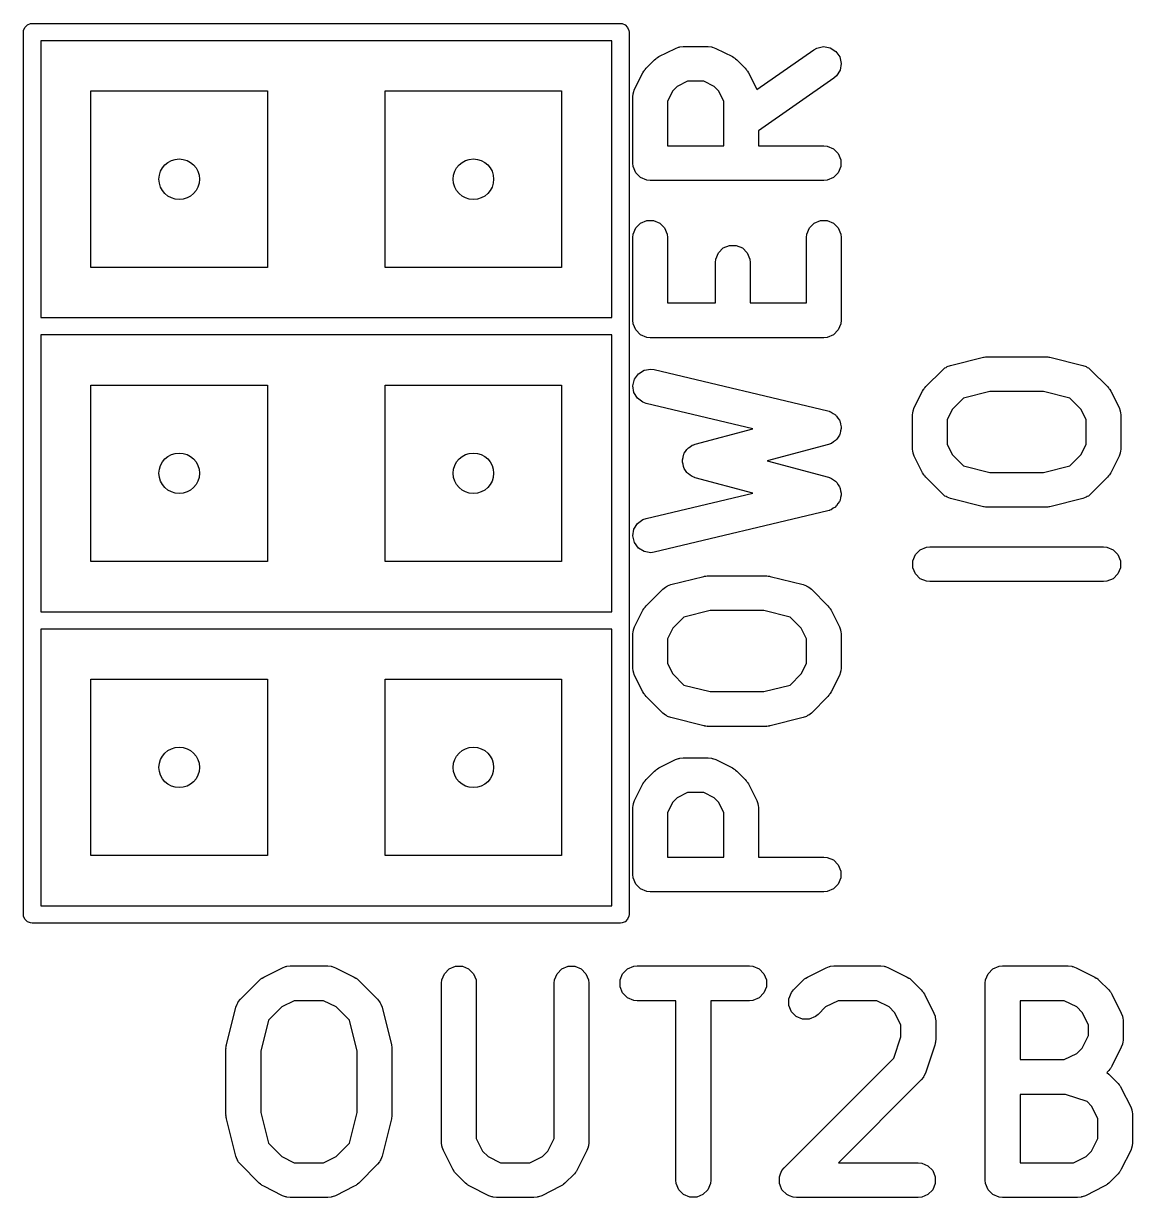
# Model space of a CAD drawing. Extents: x 0.01 to 1.99, y 0.03 to 1.59.
# Drawn here: x 0.047 to 0.4241, y 0.8337 to 1.233 of the extents above; entities that cross this region are included whole.
import ezdxf

# ---------------------------------------------------------------- set-up
doc = ezdxf.new("R2010")
doc.units = 0
doc.header["$MEASUREMENT"] = 0
doc.layers.add('BLACK', color=7, linetype='CONTINUOUS')

msp = doc.modelspace()

# ---------------------------------------------------------------- linework, layer by layer
at = {"layer": 'BLACK', "linetype": 'CONTINUOUS'}
for p, q in [((0.04705, 1.23), (0.0471, 1.23058)), ((0.04705, 1.13), (0.04705, 1.23)), ((0.0471, 1.23058), (0.04754, 1.23164)), ((0.04754, 1.23164), (0.04836, 1.23246)), ((0.04836, 1.23246), (0.04942, 1.2329)), ((0.04942, 1.2329), (0.05, 1.23295)), ((0.05, 1.23295), (0.25, 1.23295)), ((0.25, 1.23295), (0.25058, 1.2329)), ((0.25058, 1.2329), (0.25164, 1.23246)), ((0.25164, 1.23246), (0.25246, 1.23164)), ((0.25246, 1.23164), (0.2529, 1.23058)), ((0.2529, 1.23058), (0.25295, 1.23)), ((0.25295, 1.23), (0.25295, 1.13)), ((0.05295, 1.22705), (0.05295, 1.13295)), ((0.24705, 1.22705), (0.05295, 1.22705)), ((0.24705, 1.13295), (0.24705, 1.22705)), ((0.2626, 1.22136), (0.2631, 1.22167)), ((0.2631, 1.22167), (0.26872, 1.22448)), ((0.26872, 1.22448), (0.2698, 1.2249)), ((0.2698, 1.2249), (0.27001, 1.22491)), ((0.27001, 1.22491), (0.27021, 1.22499)), ((0.27021, 1.22499), (0.27136, 1.22511)), ((0.27136, 1.22511), (0.2798, 1.22511)), ((0.2798, 1.22511), (0.28095, 1.22499)), ((0.28095, 1.22499), (0.28115, 1.22491)), ((0.28115, 1.22491), (0.28136, 1.2249)), ((0.28136, 1.2249), (0.28244, 1.22448)), ((0.28244, 1.22448), (0.28806, 1.22167)), ((0.28806, 1.22167), (0.28856, 1.22136)), ((0.29638, 1.21046), (0.31578, 1.22404)), ((0.31578, 1.22404), (0.31679, 1.22461)), ((0.31679, 1.22461), (0.31904, 1.22511)), ((0.31904, 1.22511), (0.32131, 1.22471)), ((0.32131, 1.22471), (0.32325, 1.22347)), ((0.32325, 1.22347), (0.32457, 1.22158)), ((0.32457, 1.22158), (0.32507, 1.21933)), ((0.25838, 1.2173), (0.25875, 1.21775)), ((0.25875, 1.21775), (0.26156, 1.22056)), ((0.26156, 1.22056), (0.26201, 1.22094)), ((0.26201, 1.22094), (0.26212, 1.22105)), ((0.26212, 1.22105), (0.26229, 1.22117)), ((0.26229, 1.22117), (0.26246, 1.2213)), ((0.26246, 1.2213), (0.2626, 1.22136)), ((0.28856, 1.22136), (0.2887, 1.2213)), ((0.2887, 1.2213), (0.28887, 1.22117)), ((0.28887, 1.22117), (0.28904, 1.22105)), ((0.28904, 1.22105), (0.28915, 1.22094)), ((0.28915, 1.22094), (0.2896, 1.22056)), ((0.2896, 1.22056), (0.29241, 1.21775)), ((0.29241, 1.21775), (0.29278, 1.2173)), ((0.32507, 1.21933), (0.32467, 1.21706)), ((0.25483, 1.21059), (0.25764, 1.21622)), ((0.25764, 1.21622), (0.25796, 1.21671)), ((0.25796, 1.21671), (0.25801, 1.21686)), ((0.25801, 1.21686), (0.25815, 1.21702)), ((0.25815, 1.21702), (0.25826, 1.2172)), ((0.25826, 1.2172), (0.25838, 1.2173)), ((0.29278, 1.2173), (0.2929, 1.2172)), ((0.2929, 1.2172), (0.29301, 1.21702)), ((0.29301, 1.21702), (0.29314, 1.21686)), ((0.29314, 1.21686), (0.2932, 1.21671)), ((0.2932, 1.21671), (0.29352, 1.21622)), ((0.29352, 1.21622), (0.29633, 1.21059)), ((0.32255, 1.21436), (0.29695, 1.19644)), ((0.32343, 1.21512), (0.32255, 1.21436)), ((0.32467, 1.21706), (0.32343, 1.21512)), ((0.07, 1.15), (0.07, 1.21)), ((0.07, 1.21), (0.13, 1.21)), ((0.13, 1.21), (0.13, 1.15)), ((0.17, 1.15), (0.17, 1.21)), ((0.17, 1.21), (0.23, 1.21)), ((0.23, 1.21), (0.23, 1.15)), ((0.25442, 1.20951), (0.25483, 1.21059)), ((0.26778, 1.21008), (0.26602, 1.20656)), ((0.26924, 1.21154), (0.26778, 1.21008)), ((0.27276, 1.2133), (0.26924, 1.21154)), ((0.2784, 1.2133), (0.27276, 1.2133)), ((0.28192, 1.21154), (0.2784, 1.2133)), ((0.28338, 1.21008), (0.28192, 1.21154)), ((0.28514, 1.20656), (0.28338, 1.21008)), ((0.29633, 1.21059), (0.29638, 1.21046)), ((0.25421, 1.20795), (0.25432, 1.2091)), ((0.25421, 1.18546), (0.25421, 1.20795)), ((0.25432, 1.2091), (0.2544, 1.2093)), ((0.2544, 1.2093), (0.25442, 1.20951)), ((0.26602, 1.20656), (0.26602, 1.19136)), ((0.28514, 1.19136), (0.28514, 1.20656)), ((0.29695, 1.19644), (0.29695, 1.19136)), ((0.26602, 1.19136), (0.28514, 1.19136)), ((0.29695, 1.19136), (0.31917, 1.19136)), ((0.31917, 1.19136), (0.32032, 1.19125)), ((0.32032, 1.19125), (0.32245, 1.19037)), ((0.32245, 1.19037), (0.32408, 1.18874)), ((0.32408, 1.18874), (0.32496, 1.18661)), ((0.32496, 1.18661), (0.32496, 1.1843)), ((0.25432, 1.1843), (0.25421, 1.18546)), ((0.2552, 1.18217), (0.25432, 1.1843)), ((0.25683, 1.18055), (0.2552, 1.18217)), ((0.32408, 1.18217), (0.32245, 1.18055)), ((0.32496, 1.1843), (0.32408, 1.18217)), ((0.25896, 1.17966), (0.25683, 1.18055)), ((0.26011, 1.17955), (0.25896, 1.17966)), ((0.31917, 1.17955), (0.26011, 1.17955)), ((0.32032, 1.17966), (0.31917, 1.17955)), ((0.32245, 1.18055), (0.32032, 1.17966)), ((0.25683, 1.16506), (0.25896, 1.16594)), ((0.25896, 1.16594), (0.26127, 1.16594)), ((0.26127, 1.16594), (0.26339, 1.16506)), ((0.31589, 1.16506), (0.31802, 1.16594)), ((0.31802, 1.16594), (0.32032, 1.16594)), ((0.32032, 1.16594), (0.32245, 1.16506)), ((0.25432, 1.1613), (0.2552, 1.16343)), ((0.2552, 1.16343), (0.25683, 1.16506)), ((0.26339, 1.16506), (0.26502, 1.16343)), ((0.26502, 1.16343), (0.26591, 1.1613)), ((0.31338, 1.1613), (0.31426, 1.16343)), ((0.31426, 1.16343), (0.31589, 1.16506)), ((0.32245, 1.16506), (0.32408, 1.16343)), ((0.32408, 1.16343), (0.32496, 1.1613)), ((0.25421, 1.16015), (0.25432, 1.1613)), ((0.25421, 1.13202), (0.25421, 1.16015)), ((0.26591, 1.1613), (0.26602, 1.16015)), ((0.26602, 1.16015), (0.26602, 1.13793)), ((0.31326, 1.16015), (0.31338, 1.1613)), ((0.31326, 1.13793), (0.31326, 1.16015)), ((0.32496, 1.1613), (0.32507, 1.16015)), ((0.32507, 1.16015), (0.32507, 1.13202)), ((0.28244, 1.15286), (0.28332, 1.15499)), ((0.28332, 1.15499), (0.28495, 1.15662)), ((0.28495, 1.15662), (0.28708, 1.1575)), ((0.28708, 1.1575), (0.28939, 1.1575)), ((0.28939, 1.1575), (0.29152, 1.15662)), ((0.29152, 1.15662), (0.29314, 1.15499)), ((0.29314, 1.15499), (0.29403, 1.15286)), ((0.13, 1.15), (0.07, 1.15)), ((0.23, 1.15), (0.17, 1.15)), ((0.28233, 1.15171), (0.28244, 1.15286)), ((0.28233, 1.13793), (0.28233, 1.15171)), ((0.29403, 1.15286), (0.29414, 1.15171)), ((0.29414, 1.15171), (0.29414, 1.13793)), ((0.26602, 1.13793), (0.28233, 1.13793)), ((0.29414, 1.13793), (0.31326, 1.13793)), ((0.04705, 1.03), (0.04705, 1.13)), ((0.05295, 1.13295), (0.24705, 1.13295)), ((0.25295, 1.13), (0.25295, 1.03)), ((0.25432, 1.13087), (0.25421, 1.13202)), ((0.2552, 1.12874), (0.25432, 1.13087)), ((0.32496, 1.13087), (0.32408, 1.12874)), ((0.32507, 1.13202), (0.32496, 1.13087)), ((0.05295, 1.12705), (0.05295, 1.03295)), ((0.24705, 1.12705), (0.05295, 1.12705)), ((0.24705, 1.03295), (0.24705, 1.12705)), ((0.25683, 1.12711), (0.2552, 1.12874)), ((0.25896, 1.12623), (0.25683, 1.12711)), ((0.26011, 1.12612), (0.25896, 1.12623)), ((0.31917, 1.12612), (0.26011, 1.12612)), ((0.32032, 1.12623), (0.31917, 1.12612)), ((0.32245, 1.12711), (0.32032, 1.12623)), ((0.32408, 1.12874), (0.32245, 1.12711)), ((0.36219, 1.11666), (0.37344, 1.11947)), ((0.37344, 1.11947), (0.37364, 1.1195)), ((0.37364, 1.1195), (0.37372, 1.11954)), ((0.37372, 1.11954), (0.37416, 1.11958)), ((0.37416, 1.11958), (0.37459, 1.11964)), ((0.37459, 1.11964), (0.37467, 1.11963)), ((0.37467, 1.11963), (0.37487, 1.11965)), ((0.37487, 1.11965), (0.39456, 1.11965)), ((0.39456, 1.11965), (0.39476, 1.11963)), ((0.39476, 1.11963), (0.39485, 1.11964)), ((0.39485, 1.11964), (0.39528, 1.11958)), ((0.39528, 1.11958), (0.39571, 1.11954)), ((0.39571, 1.11954), (0.39579, 1.1195)), ((0.39579, 1.1195), (0.39599, 1.11947)), ((0.39599, 1.11947), (0.40724, 1.11666)), ((0.25475, 1.11199), (0.2561, 1.11386)), ((0.2561, 1.11386), (0.25806, 1.11506)), ((0.25806, 1.11506), (0.26033, 1.11543)), ((0.26033, 1.11543), (0.26148, 1.11527)), ((0.26148, 1.11527), (0.32054, 1.10121)), ((0.35382, 1.10949), (0.35945, 1.11511)), ((0.35945, 1.11511), (0.36034, 1.11584)), ((0.36034, 1.11584), (0.36075, 1.11601)), ((0.36075, 1.11601), (0.3611, 1.11627)), ((0.3611, 1.11627), (0.36219, 1.11666)), ((0.40724, 1.11666), (0.40833, 1.11627)), ((0.40833, 1.11627), (0.40868, 1.11601)), ((0.40868, 1.11601), (0.40909, 1.11584)), ((0.40909, 1.11584), (0.40998, 1.11511)), ((0.40998, 1.11511), (0.41561, 1.10949)), ((0.07, 1.05), (0.07, 1.11)), ((0.07, 1.11), (0.13, 1.11)), ((0.13, 1.11), (0.13, 1.05)), ((0.17, 1.05), (0.17, 1.11)), ((0.17, 1.11), (0.23, 1.11)), ((0.23, 1.11), (0.23, 1.05)), ((0.25421, 1.10975), (0.25475, 1.11199)), ((0.25458, 1.10747), (0.25421, 1.10975)), ((0.25578, 1.10551), (0.25458, 1.10747)), ((0.34991, 1.10233), (0.35272, 1.10795)), ((0.35272, 1.10795), (0.35303, 1.10845)), ((0.35303, 1.10845), (0.35309, 1.10859)), ((0.35309, 1.10859), (0.35322, 1.10875)), ((0.35322, 1.10875), (0.35334, 1.10893)), ((0.35334, 1.10893), (0.35345, 1.10903)), ((0.35345, 1.10903), (0.35382, 1.10949)), ((0.3756, 1.10784), (0.36664, 1.1056)), ((0.39383, 1.10784), (0.3756, 1.10784)), ((0.40279, 1.1056), (0.39383, 1.10784)), ((0.41561, 1.10949), (0.41598, 1.10903)), ((0.41598, 1.10903), (0.4161, 1.10893)), ((0.4161, 1.10893), (0.41621, 1.10875)), ((0.41621, 1.10875), (0.41634, 1.10859)), ((0.41634, 1.10859), (0.4164, 1.10845)), ((0.4164, 1.10845), (0.41671, 1.10795)), ((0.41671, 1.10795), (0.41953, 1.10233)), ((0.25765, 1.10416), (0.25578, 1.10551)), ((0.25875, 1.10378), (0.25765, 1.10416)), ((0.29503, 1.09514), (0.25875, 1.10378)), ((0.34949, 1.10124), (0.34991, 1.10233)), ((0.36285, 1.10181), (0.36109, 1.09829)), ((0.36664, 1.1056), (0.36285, 1.10181)), ((0.40658, 1.10181), (0.40279, 1.1056)), ((0.40834, 1.09829), (0.40658, 1.10181)), ((0.41953, 1.10233), (0.41994, 1.10124)), ((0.32054, 1.10121), (0.32093, 1.10108)), ((0.32093, 1.10108), (0.32107, 1.10106)), ((0.32107, 1.10106), (0.3212, 1.10098)), ((0.3212, 1.10098), (0.32163, 1.10083)), ((0.32163, 1.10083), (0.32233, 1.10033)), ((0.32233, 1.10033), (0.32307, 1.0999)), ((0.32307, 1.0999), (0.32325, 1.09966)), ((0.32325, 1.09966), (0.3235, 1.09948)), ((0.3235, 1.09948), (0.32395, 1.09875)), ((0.32395, 1.09875), (0.32447, 1.09807)), ((0.32447, 1.09807), (0.32455, 1.09778)), ((0.34928, 1.09969), (0.3494, 1.10084)), ((0.34928, 1.08844), (0.34928, 1.09969)), ((0.3494, 1.10084), (0.34948, 1.10103)), ((0.34948, 1.10103), (0.34949, 1.10124)), ((0.36109, 1.09829), (0.36109, 1.08983)), ((0.40834, 1.08983), (0.40834, 1.09829)), ((0.41994, 1.10124), (0.41995, 1.10103)), ((0.41995, 1.10103), (0.42004, 1.10084)), ((0.42004, 1.10084), (0.42015, 1.09969)), ((0.42015, 1.09969), (0.42015, 1.08844)), ((0.27546, 1.08992), (0.29503, 1.09514)), ((0.32455, 1.09778), (0.3247, 1.09752)), ((0.3247, 1.09752), (0.32484, 1.09667)), ((0.32487, 1.09441), (0.32476, 1.09356)), ((0.32484, 1.09667), (0.32506, 1.09585)), ((0.32507, 1.09525), (0.32487, 1.09441)), ((0.32506, 1.09585), (0.32502, 1.09555)), ((0.32502, 1.09555), (0.32507, 1.09525)), ((0.27519, 1.08982), (0.27546, 1.08992)), ((0.32108, 1.08991), (0.32069, 1.08976)), ((0.32122, 1.08993), (0.32108, 1.08991)), ((0.32135, 1.09001), (0.32122, 1.08993)), ((0.32177, 1.09017), (0.32135, 1.09001)), ((0.32245, 1.09069), (0.32177, 1.09017)), ((0.32318, 1.09114), (0.32245, 1.09069)), ((0.32336, 1.09138), (0.32318, 1.09114)), ((0.3236, 1.09157), (0.32336, 1.09138)), ((0.32403, 1.09231), (0.3236, 1.09157)), ((0.32454, 1.093), (0.32403, 1.09231)), ((0.32461, 1.0933), (0.32454, 1.093)), ((0.32476, 1.09356), (0.32461, 1.0933)), ((0.27129, 1.08535), (0.2714, 1.08612)), ((0.2714, 1.08612), (0.27159, 1.08645)), ((0.27159, 1.08645), (0.27169, 1.08682)), ((0.27169, 1.08682), (0.27216, 1.08744)), ((0.27216, 1.08744), (0.27255, 1.08812)), ((0.27255, 1.08812), (0.27285, 1.08835)), ((0.27285, 1.08835), (0.27309, 1.08865)), ((0.27309, 1.08865), (0.27376, 1.08904)), ((0.27376, 1.08904), (0.27438, 1.08952)), ((0.27438, 1.08952), (0.27495, 1.08973)), ((0.27495, 1.08973), (0.27508, 1.08981)), ((0.27508, 1.08981), (0.27519, 1.08982)), ((0.32069, 1.08976), (0.29991, 1.08422)), ((0.3494, 1.08728), (0.34928, 1.08844)), ((0.34948, 1.08709), (0.3494, 1.08728)), ((0.34949, 1.08688), (0.34948, 1.08709)), ((0.34991, 1.0858), (0.34949, 1.08688)), ((0.36109, 1.08983), (0.36285, 1.08631)), ((0.36285, 1.08631), (0.36664, 1.08252)), ((0.40279, 1.08252), (0.40658, 1.08631)), ((0.40658, 1.08631), (0.40834, 1.08983)), ((0.41994, 1.08688), (0.41953, 1.0858)), ((0.41995, 1.08709), (0.41994, 1.08688)), ((0.42004, 1.08728), (0.41995, 1.08709)), ((0.42015, 1.08844), (0.42004, 1.08728)), ((0.27109, 1.0846), (0.27129, 1.08535)), ((0.27114, 1.08422), (0.27109, 1.0846)), ((0.27109, 1.08384), (0.27114, 1.08422)), ((0.27129, 1.08309), (0.27109, 1.08384)), ((0.2714, 1.08231), (0.27129, 1.08309)), ((0.27159, 1.08198), (0.2714, 1.08231)), ((0.27169, 1.08161), (0.27159, 1.08198)), ((0.29991, 1.08422), (0.32069, 1.07868)), ((0.35272, 1.08017), (0.34991, 1.0858)), ((0.36664, 1.08252), (0.3756, 1.08028)), ((0.39383, 1.08028), (0.40279, 1.08252)), ((0.41953, 1.0858), (0.41671, 1.08017)), ((0.27216, 1.08099), (0.27169, 1.08161)), ((0.27255, 1.08032), (0.27216, 1.08099)), ((0.27285, 1.08009), (0.27255, 1.08032)), ((0.27309, 1.07978), (0.27285, 1.08009)), ((0.27376, 1.07939), (0.27309, 1.07978)), ((0.27438, 1.07892), (0.27376, 1.07939)), ((0.27495, 1.07871), (0.27438, 1.07892)), ((0.27508, 1.07863), (0.27495, 1.07871)), ((0.27519, 1.07861), (0.27508, 1.07863)), ((0.27546, 1.07851), (0.27519, 1.07861)), ((0.29503, 1.07329), (0.27546, 1.07851)), ((0.32069, 1.07868), (0.32108, 1.07853)), ((0.32108, 1.07853), (0.32122, 1.07851)), ((0.32122, 1.07851), (0.32135, 1.07843)), ((0.32135, 1.07843), (0.32177, 1.07827)), ((0.32177, 1.07827), (0.32245, 1.07775)), ((0.35303, 1.07968), (0.35272, 1.08017)), ((0.35309, 1.07953), (0.35303, 1.07968)), ((0.35322, 1.07937), (0.35309, 1.07953)), ((0.35334, 1.07919), (0.35322, 1.07937)), ((0.35345, 1.07909), (0.35334, 1.07919)), ((0.35382, 1.07864), (0.35345, 1.07909)), ((0.35945, 1.07301), (0.35382, 1.07864)), ((0.3756, 1.08028), (0.39383, 1.08028)), ((0.41561, 1.07864), (0.40998, 1.07301)), ((0.41598, 1.07909), (0.41561, 1.07864)), ((0.4161, 1.07919), (0.41598, 1.07909)), ((0.41621, 1.07937), (0.4161, 1.07919)), ((0.41634, 1.07953), (0.41621, 1.07937)), ((0.4164, 1.07968), (0.41634, 1.07953)), ((0.41671, 1.08017), (0.4164, 1.07968)), ((0.32245, 1.07775), (0.32318, 1.0773)), ((0.32318, 1.0773), (0.32336, 1.07705)), ((0.32336, 1.07705), (0.3236, 1.07687)), ((0.3236, 1.07687), (0.32403, 1.07613)), ((0.32403, 1.07613), (0.32454, 1.07543)), ((0.32454, 1.07543), (0.32461, 1.07514)), ((0.32461, 1.07514), (0.32476, 1.07487)), ((0.32476, 1.07487), (0.32487, 1.07402)), ((0.32487, 1.07402), (0.32507, 1.07319)), ((0.25875, 1.06465), (0.29503, 1.07329)), ((0.32447, 1.07036), (0.32395, 1.06968)), ((0.32455, 1.07066), (0.32447, 1.07036)), ((0.3247, 1.07092), (0.32455, 1.07066)), ((0.32484, 1.07176), (0.3247, 1.07092)), ((0.32506, 1.07259), (0.32484, 1.07176)), ((0.32507, 1.07319), (0.32502, 1.07289)), ((0.32502, 1.07289), (0.32506, 1.07259)), ((0.36034, 1.07228), (0.35945, 1.07301)), ((0.36075, 1.07211), (0.36034, 1.07228)), ((0.3611, 1.07185), (0.36075, 1.07211)), ((0.36219, 1.07146), (0.3611, 1.07185)), ((0.37344, 1.06865), (0.36219, 1.07146)), ((0.40724, 1.07146), (0.39599, 1.06865)), ((0.40833, 1.07185), (0.40724, 1.07146)), ((0.40868, 1.07211), (0.40833, 1.07185)), ((0.40909, 1.07228), (0.40868, 1.07211)), ((0.40998, 1.07301), (0.40909, 1.07228)), ((0.32054, 1.06722), (0.26148, 1.05316)), ((0.32093, 1.06736), (0.32054, 1.06722)), ((0.32107, 1.06738), (0.32093, 1.06736)), ((0.3212, 1.06745), (0.32107, 1.06738)), ((0.32163, 1.0676), (0.3212, 1.06745)), ((0.32233, 1.0681), (0.32163, 1.0676)), ((0.32307, 1.06853), (0.32233, 1.0681)), ((0.32325, 1.06878), (0.32307, 1.06853)), ((0.3235, 1.06895), (0.32325, 1.06878)), ((0.32395, 1.06968), (0.3235, 1.06895)), ((0.37364, 1.06862), (0.37344, 1.06865)), ((0.37372, 1.06858), (0.37364, 1.06862)), ((0.37416, 1.06854), (0.37372, 1.06858)), ((0.37459, 1.06848), (0.37416, 1.06854)), ((0.37467, 1.06849), (0.37459, 1.06848)), ((0.37487, 1.06847), (0.37467, 1.06849)), ((0.39456, 1.06847), (0.37487, 1.06847)), ((0.39476, 1.06849), (0.39456, 1.06847)), ((0.39485, 1.06848), (0.39476, 1.06849)), ((0.39528, 1.06854), (0.39485, 1.06848)), ((0.39571, 1.06858), (0.39528, 1.06854)), ((0.39579, 1.06862), (0.39571, 1.06858)), ((0.39599, 1.06865), (0.39579, 1.06862)), ((0.25458, 1.06096), (0.25578, 1.06293)), ((0.25578, 1.06293), (0.25765, 1.06428)), ((0.25765, 1.06428), (0.25875, 1.06465)), ((0.25421, 1.05869), (0.25458, 1.06096)), ((0.25475, 1.05645), (0.25421, 1.05869)), ((0.2561, 1.05458), (0.25475, 1.05645)), ((0.25806, 1.05337), (0.2561, 1.05458)), ((0.35028, 1.05235), (0.35191, 1.05398)), ((0.35191, 1.05398), (0.35404, 1.05486)), ((0.35404, 1.05486), (0.35519, 1.05497)), ((0.35519, 1.05497), (0.41424, 1.05497)), ((0.41424, 1.05497), (0.4154, 1.05486)), ((0.4154, 1.05486), (0.41752, 1.05398)), ((0.41752, 1.05398), (0.41915, 1.05235)), ((0.13, 1.05), (0.07, 1.05)), ((0.23, 1.05), (0.17, 1.05)), ((0.26033, 1.05301), (0.25806, 1.05337)), ((0.26148, 1.05316), (0.26033, 1.05301)), ((0.3494, 1.05022), (0.35028, 1.05235)), ((0.3494, 1.04791), (0.3494, 1.05022)), ((0.41915, 1.05235), (0.42004, 1.05022)), ((0.42004, 1.05022), (0.42004, 1.04791)), ((0.35028, 1.04579), (0.3494, 1.04791)), ((0.42004, 1.04791), (0.41915, 1.04579)), ((0.26603, 1.04175), (0.26712, 1.04214)), ((0.26712, 1.04214), (0.27837, 1.04495)), ((0.27837, 1.04495), (0.27857, 1.04498)), ((0.27857, 1.04498), (0.27865, 1.04502)), ((0.27865, 1.04502), (0.27908, 1.04506)), ((0.27908, 1.04506), (0.27951, 1.04512)), ((0.27951, 1.04512), (0.2796, 1.04511)), ((0.2796, 1.04511), (0.2798, 1.04513)), ((0.2798, 1.04513), (0.29948, 1.04513)), ((0.29948, 1.04513), (0.29968, 1.04511)), ((0.29968, 1.04511), (0.29977, 1.04512)), ((0.29977, 1.04512), (0.3002, 1.04506)), ((0.3002, 1.04506), (0.30064, 1.04502)), ((0.30064, 1.04502), (0.30072, 1.04498)), ((0.30072, 1.04498), (0.30092, 1.04495)), ((0.30092, 1.04495), (0.31216, 1.04214)), ((0.31216, 1.04214), (0.31325, 1.04175)), ((0.35191, 1.04416), (0.35028, 1.04579)), ((0.35404, 1.04327), (0.35191, 1.04416)), ((0.35519, 1.04316), (0.35404, 1.04327)), ((0.41424, 1.04316), (0.35519, 1.04316)), ((0.4154, 1.04327), (0.41424, 1.04316)), ((0.41752, 1.04416), (0.4154, 1.04327)), ((0.41915, 1.04579), (0.41752, 1.04416)), ((0.25875, 1.03496), (0.26437, 1.04059)), ((0.26437, 1.04059), (0.26527, 1.04132)), ((0.26527, 1.04132), (0.26567, 1.04149)), ((0.26567, 1.04149), (0.26603, 1.04175)), ((0.31325, 1.04175), (0.31361, 1.04149)), ((0.31361, 1.04149), (0.31401, 1.04132)), ((0.31401, 1.04132), (0.31491, 1.04059)), ((0.31491, 1.04059), (0.32053, 1.03496)), ((0.25796, 1.03392), (0.25801, 1.03407)), ((0.25801, 1.03407), (0.25815, 1.03423)), ((0.25815, 1.03423), (0.25826, 1.03441)), ((0.25826, 1.03441), (0.25838, 1.03451)), ((0.25838, 1.03451), (0.25875, 1.03496)), ((0.32053, 1.03496), (0.3209, 1.03451)), ((0.3209, 1.03451), (0.32102, 1.03441)), ((0.32102, 1.03441), (0.32113, 1.03423)), ((0.32113, 1.03423), (0.32127, 1.03407)), ((0.32127, 1.03407), (0.32133, 1.03392)), ((0.04705, 0.93), (0.04705, 1.03)), ((0.05295, 1.03295), (0.24705, 1.03295)), ((0.25295, 1.03), (0.25295, 0.93)), ((0.25483, 1.0278), (0.25764, 1.03343)), ((0.25764, 1.03343), (0.25796, 1.03392)), ((0.27157, 1.03108), (0.26778, 1.02729)), ((0.28052, 1.03332), (0.27157, 1.03108)), ((0.29876, 1.03332), (0.28052, 1.03332)), ((0.30771, 1.03108), (0.29876, 1.03332)), ((0.3115, 1.02729), (0.30771, 1.03108)), ((0.32133, 1.03392), (0.32164, 1.03343)), ((0.32164, 1.03343), (0.32445, 1.0278)), ((0.05295, 1.02705), (0.05295, 0.93295)), ((0.24705, 1.02705), (0.05295, 1.02705)), ((0.24705, 0.93295), (0.24705, 1.02705)), ((0.25421, 1.02516), (0.25432, 1.02632)), ((0.25432, 1.02632), (0.2544, 1.02651)), ((0.2544, 1.02651), (0.25442, 1.02672)), ((0.25442, 1.02672), (0.25483, 1.0278)), ((0.26778, 1.02729), (0.26602, 1.02377)), ((0.31326, 1.02377), (0.3115, 1.02729)), ((0.32445, 1.0278), (0.32486, 1.02672)), ((0.32486, 1.02672), (0.32488, 1.02651)), ((0.32488, 1.02651), (0.32496, 1.02632)), ((0.32496, 1.02632), (0.32507, 1.02516)), ((0.25421, 1.01391), (0.25421, 1.02516)), ((0.26602, 1.02377), (0.26602, 1.01531)), ((0.31326, 1.01531), (0.31326, 1.02377)), ((0.32507, 1.02516), (0.32507, 1.01391)), ((0.26602, 1.01531), (0.26778, 1.01179)), ((0.3115, 1.01179), (0.31326, 1.01531)), ((0.07, 0.95), (0.07, 1.01)), ((0.07, 1.01), (0.13, 1.01)), ((0.13, 1.01), (0.13, 0.95)), ((0.17, 0.95), (0.17, 1.01)), ((0.17, 1.01), (0.23, 1.01)), ((0.23, 1.01), (0.23, 0.95)), ((0.25432, 1.01276), (0.25421, 1.01391)), ((0.2544, 1.01257), (0.25432, 1.01276)), ((0.25442, 1.01235), (0.2544, 1.01257)), ((0.25483, 1.01127), (0.25442, 1.01235)), ((0.25764, 1.00565), (0.25483, 1.01127)), ((0.26778, 1.01179), (0.27157, 1.008)), ((0.30771, 1.008), (0.3115, 1.01179)), ((0.32445, 1.01127), (0.32164, 1.00565)), ((0.32486, 1.01235), (0.32445, 1.01127)), ((0.32488, 1.01257), (0.32486, 1.01235)), ((0.32496, 1.01276), (0.32488, 1.01257)), ((0.32507, 1.01391), (0.32496, 1.01276)), ((0.27157, 1.008), (0.28052, 1.00576)), ((0.29876, 1.00576), (0.30771, 1.008)), ((0.25796, 1.00515), (0.25764, 1.00565)), ((0.25801, 1.00501), (0.25796, 1.00515)), ((0.25815, 1.00485), (0.25801, 1.00501)), ((0.25826, 1.00467), (0.25815, 1.00485)), ((0.25838, 1.00457), (0.25826, 1.00467)), ((0.25875, 1.00411), (0.25838, 1.00457)), ((0.26437, 0.99849), (0.25875, 1.00411)), ((0.28052, 1.00576), (0.29876, 1.00576)), ((0.32053, 1.00411), (0.31491, 0.99849)), ((0.3209, 1.00457), (0.32053, 1.00411)), ((0.32102, 1.00467), (0.3209, 1.00457)), ((0.32113, 1.00485), (0.32102, 1.00467)), ((0.32127, 1.00501), (0.32113, 1.00485)), ((0.32133, 1.00515), (0.32127, 1.00501)), ((0.32164, 1.00565), (0.32133, 1.00515)), ((0.26527, 0.99776), (0.26437, 0.99849)), ((0.31491, 0.99849), (0.31401, 0.99776)), ((0.26567, 0.99759), (0.26527, 0.99776)), ((0.26603, 0.99733), (0.26567, 0.99759)), ((0.26712, 0.99694), (0.26603, 0.99733)), ((0.27837, 0.99412), (0.26712, 0.99694)), ((0.27857, 0.9941), (0.27837, 0.99412)), ((0.27865, 0.99406), (0.27857, 0.9941)), ((0.27908, 0.99402), (0.27865, 0.99406)), ((0.30064, 0.99406), (0.3002, 0.99402)), ((0.30072, 0.9941), (0.30064, 0.99406)), ((0.30092, 0.99412), (0.30072, 0.9941)), ((0.31216, 0.99694), (0.30092, 0.99412)), ((0.31325, 0.99733), (0.31216, 0.99694)), ((0.31361, 0.99759), (0.31325, 0.99733)), ((0.31401, 0.99776), (0.31361, 0.99759)), ((0.27951, 0.99396), (0.27908, 0.99402)), ((0.2796, 0.99397), (0.27951, 0.99396)), ((0.2798, 0.99395), (0.2796, 0.99397)), ((0.29948, 0.99395), (0.2798, 0.99395)), ((0.29968, 0.99397), (0.29948, 0.99395)), ((0.29977, 0.99396), (0.29968, 0.99397)), ((0.3002, 0.99402), (0.29977, 0.99396)), ((0.2631, 0.97983), (0.26872, 0.98264)), ((0.26872, 0.98264), (0.2698, 0.98305)), ((0.2698, 0.98305), (0.27001, 0.98307)), ((0.27001, 0.98307), (0.27021, 0.98315)), ((0.27021, 0.98315), (0.27136, 0.98326)), ((0.27136, 0.98326), (0.2798, 0.98326)), ((0.2798, 0.98326), (0.28095, 0.98315)), ((0.28095, 0.98315), (0.28115, 0.98307)), ((0.28115, 0.98307), (0.28136, 0.98305)), ((0.28136, 0.98305), (0.28244, 0.98264)), ((0.28244, 0.98264), (0.28806, 0.97983)), ((0.25875, 0.97591), (0.26156, 0.97872)), ((0.26156, 0.97872), (0.26201, 0.97909)), ((0.26201, 0.97909), (0.26212, 0.97921)), ((0.26212, 0.97921), (0.26229, 0.97932)), ((0.26229, 0.97932), (0.26246, 0.97945)), ((0.26246, 0.97945), (0.2626, 0.97951)), ((0.2626, 0.97951), (0.2631, 0.97983)), ((0.28806, 0.97983), (0.28856, 0.97951)), ((0.28856, 0.97951), (0.2887, 0.97945)), ((0.2887, 0.97945), (0.28887, 0.97932)), ((0.28887, 0.97932), (0.28904, 0.97921)), ((0.28904, 0.97921), (0.28915, 0.97909)), ((0.28915, 0.97909), (0.2896, 0.97872)), ((0.2896, 0.97872), (0.29241, 0.97591)), ((0.25483, 0.96875), (0.25764, 0.97437)), ((0.25764, 0.97437), (0.25796, 0.97487)), ((0.25796, 0.97487), (0.25801, 0.97501)), ((0.25801, 0.97501), (0.25815, 0.97518)), ((0.25815, 0.97518), (0.25826, 0.97535)), ((0.25826, 0.97535), (0.25838, 0.97546)), ((0.25838, 0.97546), (0.25875, 0.97591)), ((0.29241, 0.97591), (0.29278, 0.97546)), ((0.29278, 0.97546), (0.2929, 0.97535)), ((0.2929, 0.97535), (0.29301, 0.97518)), ((0.29301, 0.97518), (0.29314, 0.97501)), ((0.29314, 0.97501), (0.2932, 0.97487)), ((0.2932, 0.97487), (0.29352, 0.97437)), ((0.29352, 0.97437), (0.29633, 0.96875)), ((0.27276, 0.97145), (0.26924, 0.96969)), ((0.2784, 0.97145), (0.27276, 0.97145)), ((0.28192, 0.96969), (0.2784, 0.97145)), ((0.25421, 0.96611), (0.25432, 0.96726)), ((0.25421, 0.94361), (0.25421, 0.96611)), ((0.25432, 0.96726), (0.2544, 0.96746)), ((0.2544, 0.96746), (0.25442, 0.96767)), ((0.25442, 0.96767), (0.25483, 0.96875)), ((0.26778, 0.96823), (0.26602, 0.96471)), ((0.26924, 0.96969), (0.26778, 0.96823)), ((0.28338, 0.96823), (0.28192, 0.96969)), ((0.28514, 0.96471), (0.28338, 0.96823)), ((0.29633, 0.96875), (0.29674, 0.96767)), ((0.29674, 0.96767), (0.29676, 0.96746)), ((0.29676, 0.96746), (0.29684, 0.96726)), ((0.29684, 0.96726), (0.29695, 0.96611)), ((0.29695, 0.96611), (0.29695, 0.94952)), ((0.26602, 0.96471), (0.26602, 0.94952)), ((0.28514, 0.94952), (0.28514, 0.96471)), ((0.13, 0.95), (0.07, 0.95)), ((0.23, 0.95), (0.17, 0.95)), ((0.26602, 0.94952), (0.28514, 0.94952)), ((0.29695, 0.94952), (0.31917, 0.94952)), ((0.31917, 0.94952), (0.32032, 0.9494)), ((0.32032, 0.9494), (0.32245, 0.94852)), ((0.32245, 0.94852), (0.32408, 0.94689)), ((0.32408, 0.94689), (0.32496, 0.94476)), ((0.25432, 0.94246), (0.25421, 0.94361)), ((0.2552, 0.94033), (0.25432, 0.94246)), ((0.32496, 0.94246), (0.32408, 0.94033)), ((0.32496, 0.94476), (0.32496, 0.94246)), ((0.25683, 0.9387), (0.2552, 0.94033)), ((0.25896, 0.93782), (0.25683, 0.9387)), ((0.32245, 0.9387), (0.32032, 0.93782)), ((0.32408, 0.94033), (0.32245, 0.9387)), ((0.26011, 0.93771), (0.25896, 0.93782)), ((0.31917, 0.93771), (0.26011, 0.93771)), ((0.32032, 0.93782), (0.31917, 0.93771)), ((0.05295, 0.93295), (0.24705, 0.93295)), ((0.0471, 0.92942), (0.04705, 0.93)), ((0.04754, 0.92836), (0.0471, 0.92942)), ((0.04836, 0.92754), (0.04754, 0.92836)), ((0.04942, 0.9271), (0.04836, 0.92754)), ((0.05, 0.92705), (0.04942, 0.9271)), ((0.25, 0.92705), (0.05, 0.92705)), ((0.25058, 0.9271), (0.25, 0.92705)), ((0.25164, 0.92754), (0.25058, 0.9271)), ((0.25246, 0.92836), (0.25164, 0.92754)), ((0.2529, 0.92942), (0.25246, 0.92836)), ((0.25295, 0.93), (0.2529, 0.92942)), ((0.12872, 0.90868), (0.13509, 0.91186)), ((0.13509, 0.91186), (0.13618, 0.91228)), ((0.13618, 0.91228), (0.13639, 0.91229)), ((0.13639, 0.91229), (0.13658, 0.91237)), ((0.13658, 0.91237), (0.13774, 0.91249)), ((0.13774, 0.91249), (0.15048, 0.91249)), ((0.15048, 0.91249), (0.15164, 0.91237)), ((0.15164, 0.91237), (0.15183, 0.91229)), ((0.15183, 0.91229), (0.15204, 0.91228)), ((0.15204, 0.91228), (0.15312, 0.91186)), ((0.15312, 0.91186), (0.1595, 0.90868)), ((0.19019, 0.90986), (0.19182, 0.91149)), ((0.19182, 0.91149), (0.19395, 0.91237)), ((0.19395, 0.91237), (0.19626, 0.91237)), ((0.19626, 0.91237), (0.19838, 0.91149)), ((0.19838, 0.91149), (0.20001, 0.90986)), ((0.22844, 0.90986), (0.23007, 0.91149)), ((0.23007, 0.91149), (0.2322, 0.91237)), ((0.2322, 0.91237), (0.2345, 0.91237)), ((0.2345, 0.91237), (0.23663, 0.91149)), ((0.23663, 0.91149), (0.23826, 0.90986)), ((0.25075, 0.90986), (0.25238, 0.91149)), ((0.25238, 0.91149), (0.25451, 0.91237)), ((0.25451, 0.91237), (0.25566, 0.91249)), ((0.25566, 0.91249), (0.2939, 0.91249)), ((0.2939, 0.91249), (0.29506, 0.91237)), ((0.29506, 0.91237), (0.29718, 0.91149)), ((0.29718, 0.91149), (0.29881, 0.90986)), ((0.31357, 0.90868), (0.31995, 0.91186)), ((0.31995, 0.91186), (0.32103, 0.91228)), ((0.32103, 0.91228), (0.32124, 0.91229)), ((0.32124, 0.91229), (0.32144, 0.91237)), ((0.32144, 0.91237), (0.32259, 0.91249)), ((0.32259, 0.91249), (0.33852, 0.91249)), ((0.33852, 0.91249), (0.33967, 0.91237)), ((0.33967, 0.91237), (0.33987, 0.91229)), ((0.33987, 0.91229), (0.34008, 0.91228)), ((0.34008, 0.91228), (0.34116, 0.91186)), ((0.34116, 0.91186), (0.34754, 0.90868)), ((0.37504, 0.90986), (0.37667, 0.91149)), ((0.37667, 0.91149), (0.3788, 0.91237)), ((0.3788, 0.91237), (0.37995, 0.91249)), ((0.37995, 0.91249), (0.40226, 0.91249)), ((0.40226, 0.91249), (0.40342, 0.91237)), ((0.40342, 0.91237), (0.40361, 0.91229)), ((0.40361, 0.91229), (0.40382, 0.91228)), ((0.40382, 0.91228), (0.40491, 0.91186)), ((0.40491, 0.91186), (0.41128, 0.90868)), ((0.12081, 0.9012), (0.12719, 0.90757)), ((0.12719, 0.90757), (0.12764, 0.90794)), ((0.12764, 0.90794), (0.12774, 0.90806)), ((0.12774, 0.90806), (0.12792, 0.90817)), ((0.12792, 0.90817), (0.12808, 0.9083)), ((0.12808, 0.9083), (0.12822, 0.90836)), ((0.12822, 0.90836), (0.12872, 0.90868)), ((0.1595, 0.90868), (0.15999, 0.90836)), ((0.15999, 0.90836), (0.16014, 0.9083)), ((0.16014, 0.9083), (0.1603, 0.90817)), ((0.1603, 0.90817), (0.16048, 0.90806)), ((0.16048, 0.90806), (0.16058, 0.90794)), ((0.16058, 0.90794), (0.16103, 0.90757)), ((0.16103, 0.90757), (0.16741, 0.9012)), ((0.1892, 0.90658), (0.18931, 0.90773)), ((0.1892, 0.8524), (0.1892, 0.90658)), ((0.18931, 0.90773), (0.19019, 0.90986)), ((0.20001, 0.90986), (0.2009, 0.90773)), ((0.2009, 0.90773), (0.20101, 0.90658)), ((0.20101, 0.90658), (0.20101, 0.85379)), ((0.22744, 0.90658), (0.22756, 0.90773)), ((0.22744, 0.85379), (0.22744, 0.90658)), ((0.22756, 0.90773), (0.22844, 0.90986)), ((0.23826, 0.90986), (0.23914, 0.90773)), ((0.23914, 0.90773), (0.23925, 0.90658)), ((0.23925, 0.90658), (0.23925, 0.8524)), ((0.24987, 0.90773), (0.25075, 0.90986)), ((0.24987, 0.90543), (0.24987, 0.90773)), ((0.29881, 0.90986), (0.2997, 0.90773)), ((0.2997, 0.90773), (0.2997, 0.90543)), ((0.30885, 0.90438), (0.31204, 0.90757)), ((0.31204, 0.90757), (0.31249, 0.90794)), ((0.31249, 0.90794), (0.31259, 0.90806)), ((0.31259, 0.90806), (0.31277, 0.90817)), ((0.31277, 0.90817), (0.31293, 0.9083)), ((0.31293, 0.9083), (0.31308, 0.90836)), ((0.31308, 0.90836), (0.31357, 0.90868)), ((0.34754, 0.90868), (0.34803, 0.90836)), ((0.34803, 0.90836), (0.34818, 0.9083)), ((0.34818, 0.9083), (0.34834, 0.90817)), ((0.34834, 0.90817), (0.34852, 0.90806)), ((0.34852, 0.90806), (0.34862, 0.90794)), ((0.34862, 0.90794), (0.34907, 0.90757)), ((0.34907, 0.90757), (0.35226, 0.90438)), ((0.37405, 0.90658), (0.37416, 0.90773)), ((0.37405, 0.83965), (0.37405, 0.90658)), ((0.37416, 0.90773), (0.37504, 0.90986)), ((0.41128, 0.90868), (0.41178, 0.90836)), ((0.41178, 0.90836), (0.41192, 0.9083)), ((0.41192, 0.9083), (0.41208, 0.90817)), ((0.41208, 0.90817), (0.41226, 0.90806)), ((0.41226, 0.90806), (0.41236, 0.90794)), ((0.41236, 0.90794), (0.41281, 0.90757)), ((0.41281, 0.90757), (0.416, 0.90438)), ((0.25075, 0.9033), (0.24987, 0.90543)), ((0.25238, 0.90167), (0.25075, 0.9033)), ((0.29881, 0.9033), (0.29718, 0.90167)), ((0.2997, 0.90543), (0.29881, 0.9033)), ((0.30723, 0.90136), (0.30812, 0.90349)), ((0.30812, 0.90349), (0.30885, 0.90438)), ((0.35226, 0.90438), (0.35263, 0.90393)), ((0.35263, 0.90393), (0.35275, 0.90383)), ((0.35275, 0.90383), (0.35286, 0.90365)), ((0.35286, 0.90365), (0.35299, 0.90349)), ((0.35299, 0.90349), (0.35305, 0.90334)), ((0.35305, 0.90334), (0.35337, 0.90285)), ((0.35337, 0.90285), (0.35655, 0.89647)), ((0.416, 0.90438), (0.41637, 0.90393)), ((0.41637, 0.90393), (0.41649, 0.90383)), ((0.41649, 0.90383), (0.4166, 0.90365)), ((0.4166, 0.90365), (0.41674, 0.90349)), ((0.41674, 0.90349), (0.4168, 0.90334)), ((0.4168, 0.90334), (0.41711, 0.90285)), ((0.41711, 0.90285), (0.4203, 0.89647)), ((0.11607, 0.8857), (0.11926, 0.89845)), ((0.11926, 0.89845), (0.11965, 0.89954)), ((0.11965, 0.89954), (0.11991, 0.89989)), ((0.11991, 0.89989), (0.12008, 0.9003)), ((0.12008, 0.9003), (0.12081, 0.9012)), ((0.13486, 0.89854), (0.13032, 0.894)), ((0.13913, 0.90068), (0.13486, 0.89854)), ((0.14909, 0.90068), (0.13913, 0.90068)), ((0.15336, 0.89854), (0.14909, 0.90068)), ((0.1579, 0.894), (0.15336, 0.89854)), ((0.16741, 0.9012), (0.16814, 0.9003)), ((0.16814, 0.9003), (0.16831, 0.89989)), ((0.16831, 0.89989), (0.16857, 0.89954)), ((0.16857, 0.89954), (0.16896, 0.89845)), ((0.16896, 0.89845), (0.17215, 0.8857)), ((0.25451, 0.90079), (0.25238, 0.90167)), ((0.25566, 0.90068), (0.25451, 0.90079)), ((0.26888, 0.90068), (0.25566, 0.90068)), ((0.26888, 0.83965), (0.26888, 0.90068)), ((0.2939, 0.90068), (0.28069, 0.90068)), ((0.28069, 0.90068), (0.28069, 0.83965)), ((0.29506, 0.90079), (0.2939, 0.90068)), ((0.29718, 0.90167), (0.29506, 0.90079)), ((0.30723, 0.89905), (0.30723, 0.90136)), ((0.30812, 0.89693), (0.30723, 0.89905)), ((0.31971, 0.89854), (0.3172, 0.89603)), ((0.32398, 0.90068), (0.31971, 0.89854)), ((0.33713, 0.90068), (0.32398, 0.90068)), ((0.3414, 0.89854), (0.33713, 0.90068)), ((0.34323, 0.89671), (0.3414, 0.89854)), ((0.40087, 0.90068), (0.38586, 0.90068)), ((0.38586, 0.90068), (0.38586, 0.88062)), ((0.40514, 0.89854), (0.40087, 0.90068)), ((0.40697, 0.89671), (0.40514, 0.89854)), ((0.30974, 0.8953), (0.30812, 0.89693)), ((0.31187, 0.89441), (0.30974, 0.8953)), ((0.31418, 0.89441), (0.31187, 0.89441)), ((0.31631, 0.8953), (0.31418, 0.89441)), ((0.3172, 0.89603), (0.31631, 0.8953)), ((0.34537, 0.89244), (0.34323, 0.89671)), ((0.35655, 0.89647), (0.35697, 0.89539)), ((0.35697, 0.89539), (0.35698, 0.89518)), ((0.35698, 0.89518), (0.35706, 0.89498)), ((0.35706, 0.89498), (0.35718, 0.89383)), ((0.40911, 0.89244), (0.40697, 0.89671)), ((0.4203, 0.89647), (0.42071, 0.89539)), ((0.42071, 0.89539), (0.42072, 0.89518)), ((0.42072, 0.89518), (0.42081, 0.89498)), ((0.42081, 0.89498), (0.42092, 0.89383)), ((0.13032, 0.894), (0.12771, 0.88354)), ((0.16051, 0.88354), (0.1579, 0.894)), ((0.34537, 0.88842), (0.34537, 0.89244)), ((0.35718, 0.89383), (0.35718, 0.88746)), ((0.40911, 0.88885), (0.40911, 0.89244)), ((0.42092, 0.89383), (0.42092, 0.88746)), ((0.34292, 0.88109), (0.34537, 0.88842)), ((0.35706, 0.88631), (0.357, 0.88616)), ((0.35708, 0.88651), (0.35706, 0.88631)), ((0.35713, 0.88672), (0.35708, 0.88651)), ((0.35718, 0.88746), (0.35712, 0.88687)), ((0.35712, 0.88687), (0.35713, 0.88672)), ((0.40697, 0.88458), (0.40911, 0.88885)), ((0.42081, 0.88631), (0.42072, 0.88611)), ((0.42092, 0.88746), (0.42081, 0.88631)), ((0.11589, 0.88427), (0.11591, 0.88447)), ((0.11589, 0.86196), (0.11589, 0.88427)), ((0.1159, 0.88456), (0.11596, 0.88499)), ((0.11591, 0.88447), (0.1159, 0.88456)), ((0.11596, 0.88499), (0.11601, 0.88542)), ((0.11601, 0.88542), (0.11604, 0.8855)), ((0.11604, 0.8855), (0.11607, 0.8857)), ((0.12771, 0.88354), (0.12771, 0.86269)), ((0.16051, 0.86269), (0.16051, 0.88354)), ((0.17215, 0.8857), (0.17218, 0.8855)), ((0.17218, 0.8855), (0.17221, 0.88542)), ((0.17221, 0.88542), (0.17225, 0.88499)), ((0.17225, 0.88499), (0.17232, 0.88456)), ((0.17232, 0.88456), (0.1723, 0.88447)), ((0.1723, 0.88447), (0.17232, 0.88427)), ((0.17232, 0.88427), (0.17232, 0.86196)), ((0.35687, 0.88559), (0.35369, 0.87603)), ((0.357, 0.88616), (0.35687, 0.88559)), ((0.40087, 0.88062), (0.40514, 0.88275)), ((0.40514, 0.88275), (0.40697, 0.88458)), ((0.4203, 0.88482), (0.41711, 0.87844)), ((0.42071, 0.8859), (0.4203, 0.88482)), ((0.42072, 0.88611), (0.42071, 0.8859)), ((0.30566, 0.84383), (0.34292, 0.88109)), ((0.38586, 0.88062), (0.40087, 0.88062)), ((0.41711, 0.87844), (0.4168, 0.87795)), ((0.35299, 0.87462), (0.35226, 0.87372)), ((0.35308, 0.87481), (0.35299, 0.87462)), ((0.35321, 0.87497), (0.35308, 0.87481)), ((0.35369, 0.87603), (0.35321, 0.87497)), ((0.416, 0.87691), (0.41534, 0.87624)), ((0.41534, 0.87624), (0.416, 0.8757)), ((0.41637, 0.87736), (0.416, 0.87691)), ((0.416, 0.8757), (0.41919, 0.87251)), ((0.41649, 0.87746), (0.41637, 0.87736)), ((0.4166, 0.87764), (0.41649, 0.87746)), ((0.41674, 0.8778), (0.4166, 0.87764)), ((0.4168, 0.87795), (0.41674, 0.8778)), ((0.35226, 0.87372), (0.3241, 0.84556)), ((0.41919, 0.87251), (0.41956, 0.87206)), ((0.41956, 0.87206), (0.41968, 0.87196)), ((0.41968, 0.87196), (0.41979, 0.87178)), ((0.41979, 0.87178), (0.41992, 0.87162)), ((0.41992, 0.87162), (0.41998, 0.87147)), ((0.41998, 0.87147), (0.4203, 0.87098)), ((0.4203, 0.87098), (0.42348, 0.8646)), ((0.40131, 0.8688), (0.38586, 0.8688)), ((0.38586, 0.8688), (0.38586, 0.84556)), ((0.40864, 0.86636), (0.40131, 0.8688)), ((0.41016, 0.86484), (0.40864, 0.86636)), ((0.12771, 0.86269), (0.13032, 0.85223)), ((0.1579, 0.85223), (0.16051, 0.86269)), ((0.41229, 0.86057), (0.41016, 0.86484)), ((0.42348, 0.8646), (0.4239, 0.86352)), ((0.4239, 0.86352), (0.42391, 0.86331)), ((0.42391, 0.86331), (0.42399, 0.86311)), ((0.42399, 0.86311), (0.42411, 0.86196)), ((0.11591, 0.86176), (0.11589, 0.86196)), ((0.1159, 0.86167), (0.11591, 0.86176)), ((0.11596, 0.86124), (0.1159, 0.86167)), ((0.11601, 0.86081), (0.11596, 0.86124)), ((0.11604, 0.86073), (0.11601, 0.86081)), ((0.11607, 0.86053), (0.11604, 0.86073)), ((0.11926, 0.84778), (0.11607, 0.86053)), ((0.17215, 0.86053), (0.16896, 0.84778)), ((0.17218, 0.86073), (0.17215, 0.86053)), ((0.17221, 0.86081), (0.17218, 0.86073)), ((0.17225, 0.86124), (0.17221, 0.86081)), ((0.17232, 0.86167), (0.17225, 0.86124)), ((0.17232, 0.86196), (0.1723, 0.86176)), ((0.1723, 0.86176), (0.17232, 0.86167)), ((0.41229, 0.85379), (0.41229, 0.86057)), ((0.42411, 0.86196), (0.42411, 0.8524)), ((0.13032, 0.85223), (0.13486, 0.84769)), ((0.15336, 0.84769), (0.1579, 0.85223)), ((0.18931, 0.85125), (0.1892, 0.8524)), ((0.18939, 0.85105), (0.18931, 0.85125)), ((0.18941, 0.85084), (0.18939, 0.85105)), ((0.18982, 0.84976), (0.18941, 0.85084)), ((0.20101, 0.85379), (0.20314, 0.84952)), ((0.22531, 0.84952), (0.22744, 0.85379)), ((0.23904, 0.85084), (0.23863, 0.84976)), ((0.23906, 0.85105), (0.23904, 0.85084)), ((0.23914, 0.85125), (0.23906, 0.85105)), ((0.23925, 0.8524), (0.23914, 0.85125)), ((0.41016, 0.84952), (0.41229, 0.85379)), ((0.4239, 0.85084), (0.42348, 0.84976)), ((0.42391, 0.85105), (0.4239, 0.85084)), ((0.42399, 0.85125), (0.42391, 0.85105)), ((0.42411, 0.8524), (0.42399, 0.85125)), ((0.11965, 0.84669), (0.11926, 0.84778)), ((0.11991, 0.84634), (0.11965, 0.84669)), ((0.12008, 0.84593), (0.11991, 0.84634)), ((0.13486, 0.84769), (0.13913, 0.84556)), ((0.14909, 0.84556), (0.15336, 0.84769)), ((0.16831, 0.84634), (0.16814, 0.84593)), ((0.16857, 0.84669), (0.16831, 0.84634)), ((0.16896, 0.84778), (0.16857, 0.84669)), ((0.19301, 0.84338), (0.18982, 0.84976)), ((0.20314, 0.84952), (0.20498, 0.84769)), ((0.20498, 0.84769), (0.20925, 0.84556)), ((0.21921, 0.84556), (0.22348, 0.84769)), ((0.22348, 0.84769), (0.22531, 0.84952)), ((0.23863, 0.84976), (0.23544, 0.84338)), ((0.40406, 0.84556), (0.40833, 0.84769)), ((0.40833, 0.84769), (0.41016, 0.84952)), ((0.42348, 0.84976), (0.4203, 0.84338)), ((0.12081, 0.84504), (0.12008, 0.84593)), ((0.12719, 0.83866), (0.12081, 0.84504)), ((0.13913, 0.84556), (0.14909, 0.84556)), ((0.16741, 0.84504), (0.16103, 0.83866)), ((0.16814, 0.84593), (0.16741, 0.84504)), ((0.19332, 0.84289), (0.19301, 0.84338)), ((0.19338, 0.84274), (0.19332, 0.84289)), ((0.19351, 0.84258), (0.19338, 0.84274)), ((0.19362, 0.8424), (0.19351, 0.84258)), ((0.19374, 0.8423), (0.19362, 0.8424)), ((0.20925, 0.84556), (0.21921, 0.84556)), ((0.23483, 0.8424), (0.23471, 0.8423)), ((0.23494, 0.84258), (0.23483, 0.8424)), ((0.23507, 0.84274), (0.23494, 0.84258)), ((0.23513, 0.84289), (0.23507, 0.84274)), ((0.23544, 0.84338), (0.23513, 0.84289)), ((0.30448, 0.84185), (0.30493, 0.84293)), ((0.30493, 0.84293), (0.30566, 0.84383)), ((0.3241, 0.84556), (0.35127, 0.84556)), ((0.35127, 0.84556), (0.35242, 0.84544)), ((0.35242, 0.84544), (0.35455, 0.84456)), ((0.35455, 0.84456), (0.35618, 0.84293)), ((0.35618, 0.84293), (0.35706, 0.8408)), ((0.38586, 0.84556), (0.40406, 0.84556)), ((0.41968, 0.8424), (0.41956, 0.8423)), ((0.41979, 0.84258), (0.41968, 0.8424)), ((0.41992, 0.84274), (0.41979, 0.84258)), ((0.41998, 0.84289), (0.41992, 0.84274)), ((0.4203, 0.84338), (0.41998, 0.84289)), ((0.12764, 0.83829), (0.12719, 0.83866)), ((0.16103, 0.83866), (0.16058, 0.83829)), ((0.19411, 0.84185), (0.19374, 0.8423)), ((0.1973, 0.83866), (0.19411, 0.84185)), ((0.19775, 0.83829), (0.1973, 0.83866)), ((0.23115, 0.83866), (0.2307, 0.83829)), ((0.23434, 0.84185), (0.23115, 0.83866)), ((0.23471, 0.8423), (0.23434, 0.84185)), ((0.26899, 0.8385), (0.26888, 0.83965)), ((0.26987, 0.83637), (0.26899, 0.8385)), ((0.28057, 0.8385), (0.27969, 0.83637)), ((0.28069, 0.83965), (0.28057, 0.8385)), ((0.30405, 0.8408), (0.30448, 0.84185)), ((0.30405, 0.8385), (0.30405, 0.8408)), ((0.30428, 0.83793), (0.30405, 0.8385)), ((0.35706, 0.8385), (0.35618, 0.83637)), ((0.35706, 0.8408), (0.35706, 0.8385)), ((0.37416, 0.8385), (0.37405, 0.83965)), ((0.37504, 0.83637), (0.37416, 0.8385)), ((0.37416, 0.8385), (0.37416, 0.8385)), ((0.416, 0.83866), (0.41555, 0.83829)), ((0.41919, 0.84185), (0.416, 0.83866)), ((0.41956, 0.8423), (0.41919, 0.84185)), ((0.12774, 0.83817), (0.12764, 0.83829)), ((0.12792, 0.83806), (0.12774, 0.83817)), ((0.12808, 0.83793), (0.12792, 0.83806)), ((0.12822, 0.83787), (0.12808, 0.83793)), ((0.12872, 0.83756), (0.12822, 0.83787)), ((0.13509, 0.83437), (0.12872, 0.83756)), ((0.13618, 0.83396), (0.13509, 0.83437)), ((0.15312, 0.83437), (0.15204, 0.83396)), ((0.1595, 0.83756), (0.15312, 0.83437)), ((0.15999, 0.83787), (0.1595, 0.83756)), ((0.16014, 0.83793), (0.15999, 0.83787)), ((0.1603, 0.83806), (0.16014, 0.83793)), ((0.16048, 0.83817), (0.1603, 0.83806)), ((0.16058, 0.83829), (0.16048, 0.83817)), ((0.19786, 0.83817), (0.19775, 0.83829)), ((0.19803, 0.83806), (0.19786, 0.83817)), ((0.1982, 0.83793), (0.19803, 0.83806)), ((0.19834, 0.83787), (0.1982, 0.83793)), ((0.19884, 0.83756), (0.19834, 0.83787)), ((0.20521, 0.83437), (0.19884, 0.83756)), ((0.20629, 0.83396), (0.20521, 0.83437)), ((0.22324, 0.83437), (0.22216, 0.83396)), ((0.22962, 0.83756), (0.22324, 0.83437)), ((0.23011, 0.83787), (0.22962, 0.83756)), ((0.23025, 0.83793), (0.23011, 0.83787)), ((0.23042, 0.83806), (0.23025, 0.83793)), ((0.23059, 0.83817), (0.23042, 0.83806)), ((0.2307, 0.83829), (0.23059, 0.83817)), ((0.2715, 0.83474), (0.26987, 0.83637)), ((0.27363, 0.83386), (0.2715, 0.83474)), ((0.27806, 0.83474), (0.27593, 0.83386)), ((0.27969, 0.83637), (0.27806, 0.83474)), ((0.30493, 0.83637), (0.30428, 0.83793)), ((0.30656, 0.83474), (0.30493, 0.83637)), ((0.30746, 0.83437), (0.30656, 0.83474)), ((0.30869, 0.83386), (0.30746, 0.83437)), ((0.35455, 0.83474), (0.35242, 0.83386)), ((0.35618, 0.83637), (0.35455, 0.83474)), ((0.37667, 0.83474), (0.37504, 0.83637)), ((0.3788, 0.83386), (0.37667, 0.83474)), ((0.40809, 0.83437), (0.40701, 0.83396)), ((0.41447, 0.83756), (0.40809, 0.83437)), ((0.41496, 0.83787), (0.41447, 0.83756)), ((0.41511, 0.83793), (0.41496, 0.83787)), ((0.41527, 0.83806), (0.41511, 0.83793)), ((0.41545, 0.83817), (0.41527, 0.83806)), ((0.41555, 0.83829), (0.41545, 0.83817)), ((0.13639, 0.83394), (0.13618, 0.83396)), ((0.13658, 0.83386), (0.13639, 0.83394)), ((0.13774, 0.83375), (0.13658, 0.83386)), ((0.15048, 0.83375), (0.13774, 0.83375)), ((0.15164, 0.83386), (0.15048, 0.83375)), ((0.15183, 0.83394), (0.15164, 0.83386)), ((0.15204, 0.83396), (0.15183, 0.83394)), ((0.2065, 0.83394), (0.20629, 0.83396)), ((0.2067, 0.83386), (0.2065, 0.83394)), ((0.20785, 0.83375), (0.2067, 0.83386)), ((0.2206, 0.83375), (0.20785, 0.83375)), ((0.22175, 0.83386), (0.2206, 0.83375)), ((0.22195, 0.83394), (0.22175, 0.83386)), ((0.22216, 0.83396), (0.22195, 0.83394)), ((0.27593, 0.83386), (0.27363, 0.83386)), ((0.30984, 0.83375), (0.30869, 0.83386)), ((0.35127, 0.83375), (0.30984, 0.83375)), ((0.35242, 0.83386), (0.35127, 0.83375)), ((0.37995, 0.83375), (0.3788, 0.83386)), ((0.40545, 0.83375), (0.37995, 0.83375)), ((0.4066, 0.83386), (0.40545, 0.83375)), ((0.4068, 0.83394), (0.4066, 0.83386)), ((0.40701, 0.83396), (0.4068, 0.83394))]:
    msp.add_line(p, q, dxfattribs=at)
at = {"layer": 'BLACK'}
for centre in [(0.1, 1.18), (0.2, 1.18), (0.1, 1.08), (0.2, 1.08), (0.1, 0.98), (0.2, 0.98)]:
    msp.add_circle(centre, 0.00689, dxfattribs=at)

doc.saveas('drawing.dxf')
